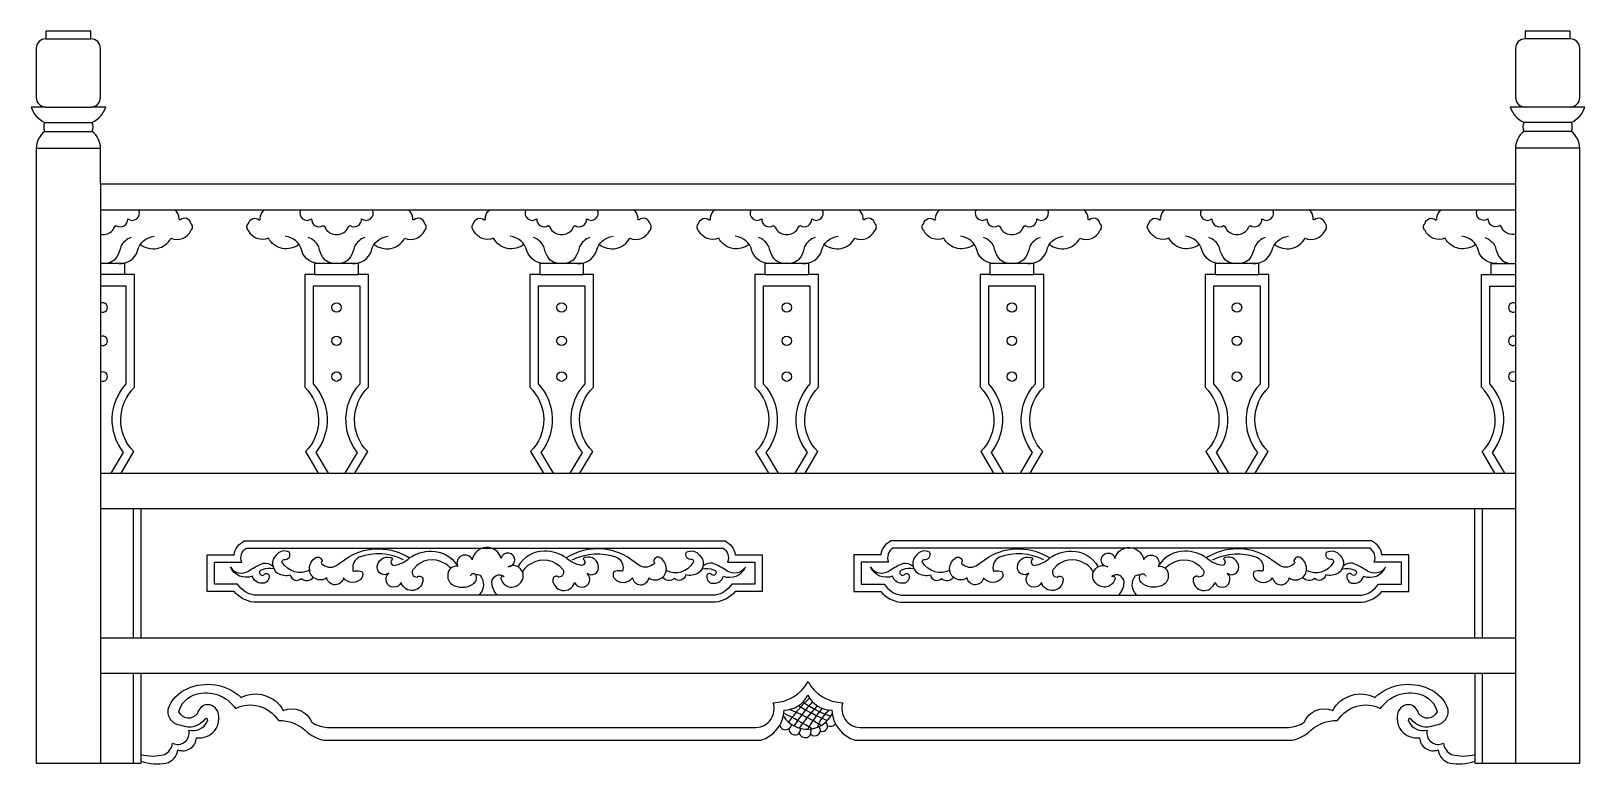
# Model space of a CAD drawing. Header units: metres. Extents: x 2937 to 5353, y 1412 to 2551.
import ezdxf

# ---------------------------------------------------------------- set-up
doc = ezdxf.new("R2010")
doc.units = ezdxf.units.M
for name, color, linetype in [('3', 3, 'Continuous'), ('4', 4, 'Continuous'), ('7', 7, 'Continuous')]:
    doc.layers.add(name, color=color, linetype=linetype)

msp = doc.modelspace()

# ---------------------------------------------------------------- linework, layer by layer
at = {"layer": '3'}
for p, q in [((2958.18, 2409.07), (3032.55, 2409.07)), ((2958.18, 2395.07), (3032.55, 2395.07)), ((5332.55, 2409.07), (5258.18, 2409.07)), ((5332.55, 2395.07), (5258.18, 2395.07)), ((3096.37, 1608.07), (3096.37, 1809.07)), ((3108.37, 1608.07), (3108.37, 1809.07)), ((5182.37, 1608.07), (5182.37, 1809.07)), ((5194.37, 1608.07), (5194.37, 1809.07)), ((3096.37, 1413.07), (3096.37, 1553.07)), ((3108.37, 1426.72), (3108.37, 1553.07)), ((5182.37, 1553.07), (5182.37, 1426.72)), ((5194.37, 1413.07), (5194.37, 1553.07))]:
    msp.add_line(p, q, dxfattribs=at)
for points in [[(3045.37, 2235.18, 0.04), (3048.9, 2234.89, 0.23), (3065.56, 2243.02, -0.21), (3069.77, 2248.91, 0.62), (3087.73, 2259.28, 0.8), (3104.66, 2273.07)], [(3356.59, 2273.07, 0.8), (3373.51, 2259.28, 0.62), (3391.48, 2248.91, -0.21), (3395.69, 2243.02, 0.23), (3412.35, 2234.89, 0.23), (3429.01, 2243.02, -0.21), (3433.22, 2248.91, 0.62), (3451.18, 2259.28, 0.8), (3468.1, 2273.07)], [(3706.59, 2273.07, 0.8), (3723.51, 2259.28, 0.62), (3741.48, 2248.91, -0.21), (3745.69, 2243.02, 0.23), (3762.35, 2234.89, 0.23), (3779.01, 2243.02, -0.21), (3783.22, 2248.91, 0.62), (3801.18, 2259.28, 0.8), (3818.1, 2273.07)], [(4056.59, 2273.07, 0.8), (4073.51, 2259.28, 0.62), (4091.48, 2248.91, -0.21), (4095.69, 2243.02, 0.23), (4112.35, 2234.89, 0.23), (4129.01, 2243.02, -0.21), (4133.22, 2248.91, 0.62), (4151.18, 2259.28, 0.8), (4168.1, 2273.07)], [(4406.59, 2273.07, 0.8), (4423.51, 2259.28, 0.62), (4441.48, 2248.91, -0.21), (4445.69, 2243.02, 0.23), (4462.35, 2234.89, 0.23), (4479.01, 2243.02, -0.21), (4483.22, 2248.91, 0.62), (4501.18, 2259.28, 0.8), (4518.1, 2273.07)], [(4756.59, 2273.07, 0.8), (4773.51, 2259.28, 0.62), (4791.48, 2248.91, -0.21), (4795.69, 2243.02, 0.23), (4812.35, 2234.89, 0.23), (4829.01, 2243.02, -0.21), (4833.22, 2248.91, 0.62), (4851.18, 2259.28, 0.8), (4868.1, 2273.07)], [(5245.37, 2235.18, -0.04), (5241.83, 2234.89, -0.23), (5225.17, 2243.02, 0.21), (5220.96, 2248.91, -0.62), (5203, 2259.28, -0.8), (5186.07, 2273.07)], [(3092.9, 2230.26, 0.19), (3076.69, 2216.03, -0.09), (3070.55, 2200.32, -0.33), (3048.9, 2190.29, -0.04), (3045.37, 2189.91, -0.04)], [(3456.34, 2230.26, 0.19), (3440.13, 2216.03, -0.09), (3433.99, 2200.32, -0.33), (3412.35, 2190.29, -0.33), (3390.7, 2200.32, -0.09), (3384.56, 2216.03, 0.19), (3368.35, 2230.26)], [(3806.34, 2230.26, 0.19), (3790.13, 2216.03, -0.09), (3783.99, 2200.32, -0.33), (3762.35, 2190.29, -0.33), (3740.7, 2200.32, -0.09), (3734.56, 2216.03, 0.19), (3718.35, 2230.26)], [(4156.34, 2230.26, 0.19), (4140.13, 2216.03, -0.09), (4133.99, 2200.32, -0.33), (4112.35, 2190.29, -0.33), (4090.7, 2200.32, -0.09), (4084.56, 2216.03, 0.19), (4068.35, 2230.26)], [(4506.34, 2230.26, 0.19), (4490.13, 2216.03, -0.09), (4483.99, 2200.32, -0.33), (4462.35, 2190.29, -0.33), (4440.7, 2200.32, -0.09), (4434.56, 2216.03, 0.19), (4418.35, 2230.26)], [(4856.34, 2230.26, 0.19), (4840.13, 2216.03, -0.09), (4833.99, 2200.32, -0.33), (4812.35, 2190.29, -0.33), (4790.7, 2200.32, -0.09), (4784.56, 2216.03, 0.19), (4768.35, 2230.26)], [(5197.83, 2230.26, -0.19), (5214.04, 2216.03, 0.09), (5220.19, 2200.32, 0.33), (5241.83, 2190.29, 0.04), (5245.37, 2189.91, 0.04)], [(3062.1, 1864.07), (3081.24, 1895.92, -0.37), (3085.41, 2002.71), (3085.41, 2154.71), (3045.37, 2154.71)], [(3425.55, 1864.07), (3444.68, 1895.92, -0.37), (3448.85, 2002.71), (3448.85, 2154.71), (3375.84, 2154.71), (3375.84, 2002.71, -0.37), (3380.01, 1895.92), (3399.15, 1864.07)], [(3775.55, 1864.07), (3794.68, 1895.92, -0.37), (3798.85, 2002.71), (3798.85, 2154.71), (3725.84, 2154.71), (3725.84, 2002.71, -0.37), (3730.01, 1895.92), (3749.15, 1864.07)], [(4125.55, 1864.07), (4144.68, 1895.92, -0.37), (4148.85, 2002.71), (4148.85, 2154.71), (4075.84, 2154.71), (4075.84, 2002.71, -0.37), (4080.01, 1895.92), (4099.15, 1864.07)], [(4475.55, 1864.07), (4494.68, 1895.92, -0.37), (4498.85, 2002.71), (4498.85, 2154.71), (4425.84, 2154.71), (4425.84, 2002.71, -0.37), (4430.01, 1895.92), (4449.15, 1864.07)], [(4825.55, 1864.07), (4844.68, 1895.92, -0.37), (4848.85, 2002.71), (4848.85, 2154.71), (4775.84, 2154.71), (4775.84, 2002.71, -0.37), (4780.01, 1895.92), (4799.15, 1864.07)], [(5228.63, 1864.07), (5209.49, 1895.92, 0.37), (5205.32, 2002.71), (5205.32, 2154.71), (5245.37, 2154.71)], [(3371.11, 1713.25, -0.4), (3327.87, 1725.51, -0.54), (3330.5, 1729.59, 0.63), (3338.98, 1741.26, 0.36), (3318.53, 1736.59, 0.48), (3320.57, 1708.58, 0.21), (3340.44, 1705.95, 0.62), (3357.68, 1700.12, 0.45), (3376.08, 1702.16, 0.45)], [(3516.42, 1729.24, 0.21), (3447.52, 1733.12, 0.35), (3437.82, 1714.05, 0.77), (3441.05, 1712.12, -0.11), (3451.4, 1711.15, -0.32), (3451.73, 1701.45, -0.51), (3422.94, 1701.45, -0.85), (3397.38, 1701.13, -0.62), (3370.21, 1715.67, -0.25), (3380.24, 1732.79, -0.55), (3389.94, 1726.66, 0.58), (3389.3, 1723.1, 0.32), (3411.29, 1719.87), (3431.35, 1734.09, -0.28), (3525.81, 1732.15)], [(3589.8, 1716.07, 0.11), (3580.05, 1723.73, 0.39), (3532.31, 1715.2, 0.7), (3537.62, 1702.39, -0.59), (3546.69, 1698.96, -0.88), (3512.92, 1693.96, -1.25), (3493.53, 1708.33, -0.65), (3475.71, 1717.7, -0.5), (3496.04, 1733, -0.37), (3499.48, 1730.19, 0.76), (3502.13, 1720.61, 0.15), (3525.81, 1732.15, -0.16), (3559.92, 1742.68, -0.25), (3599.53, 1721.24)], [(3662.35, 1674.55, -0.21), (3654.01, 1694.06, -0.65), (3673.07, 1703.25, 0.87), (3668.47, 1698.66, 0.57), (3696.74, 1692.09, 0.92), (3678.99, 1718.36, 2.04), (3668.18, 1731.48, 0.8), (3623.41, 1729.46, 0.99), (3600.65, 1719.1, 0.45), (3585.47, 1707.23, 0.32), (3592.05, 1691.06, 0.3), (3624.17, 1691.63, 0.44), (3628.73, 1705.83, 0.58), (3620.12, 1703.76)], [(3701.7, 1709.96, -0.17), (3715.28, 1723.73, -0.39), (3763.03, 1715.2, -0.7), (3757.72, 1702.39, 0.59), (3748.65, 1698.96, 0.88), (3782.42, 1693.96, 1.25), (3801.8, 1708.33, 0.65), (3819.63, 1717.7, 0.5), (3799.3, 1733, 0.37), (3795.86, 1730.19, -0.76), (3793.21, 1720.61, -0.15), (3769.53, 1732.15, 0.16), (3735.42, 1742.68, 0.27), (3694.16, 1718.56)], [(3778.91, 1729.24, -0.21), (3847.82, 1733.12, -0.35), (3857.52, 1714.05, -0.77), (3854.29, 1712.12, 0.11), (3843.93, 1711.15, 0.32), (3843.61, 1701.45, 0.51), (3872.4, 1701.45, 0.85), (3897.96, 1701.13, 0.62), (3925.13, 1715.67, 0.25), (3915.1, 1732.79, 0.55), (3905.4, 1726.66, -0.58), (3906.04, 1723.1, -0.32), (3884.05, 1719.87), (3863.99, 1734.09, 0.28), (3769.53, 1732.15)], [(3924.22, 1713.25, 0.4), (3967.46, 1725.51, 0.54), (3964.83, 1729.59, -0.63), (3956.36, 1741.26, -0.36), (3976.81, 1736.59, -0.48), (3974.77, 1708.58, -0.21), (3954.9, 1705.95, -0.62), (3937.66, 1700.12, -0.45), (3919.26, 1702.16, -0.45)], [(4366.51, 1713.25, -0.4), (4323.27, 1725.51, -0.54), (4325.9, 1729.59, 0.63), (4334.37, 1741.26, 0.36), (4313.92, 1736.59, 0.48), (4315.96, 1708.58, 0.21), (4335.83, 1705.95, 0.62), (4353.07, 1700.12, 0.45), (4371.47, 1702.16, 0.45)], [(4511.82, 1729.24, 0.21), (4442.91, 1733.12, 0.35), (4433.21, 1714.05, 0.77), (4436.44, 1712.12, -0.11), (4446.8, 1711.15, -0.32), (4447.12, 1701.45, -0.51), (4418.33, 1701.45, -0.85), (4392.77, 1701.13, -0.62), (4365.6, 1715.67, -0.25), (4375.63, 1732.79, -0.55), (4385.33, 1726.66, 0.58), (4384.69, 1723.1, 0.32), (4406.68, 1719.87), (4426.74, 1734.09, -0.28), (4521.2, 1732.15)], [(4589.04, 1709.96, 0.17), (4575.45, 1723.73, 0.39), (4527.7, 1715.2, 0.7), (4533.01, 1702.39, -0.59), (4542.08, 1698.96, -0.88), (4508.31, 1693.96, -1.25), (4488.93, 1708.33, -0.65), (4471.1, 1717.7, -0.5), (4491.43, 1733, -0.37), (4494.87, 1730.19, 0.76), (4497.52, 1720.61, 0.15), (4521.2, 1732.15, -0.16), (4555.31, 1742.68, -0.27), (4596.57, 1718.56)], [(4628.38, 1674.55, 0.21), (4636.72, 1694.06, 0.65), (4617.66, 1703.25, -0.87), (4622.26, 1698.66, -0.57), (4593.99, 1692.09, -0.92), (4611.74, 1718.36, -2.04), (4622.55, 1731.48, -0.8), (4667.32, 1729.46, -0.99), (4690.08, 1719.1, -0.45), (4705.26, 1707.23, -0.32), (4698.68, 1691.06, -0.3), (4666.56, 1691.63, -0.44), (4662, 1705.83, -0.58), (4670.61, 1703.76)], [(4700.93, 1716.07, -0.11), (4710.68, 1723.73, -0.39), (4758.43, 1715.2, -0.7), (4753.11, 1702.39, 0.59), (4744.04, 1698.96, 0.88), (4777.81, 1693.96, 1.25), (4797.2, 1708.33, 0.65), (4815.02, 1717.7, 0.5), (4794.7, 1733, 0.37), (4791.26, 1730.19, -0.76), (4788.6, 1720.61, -0.15), (4764.93, 1732.15, 0.16), (4730.81, 1742.68, 0.25), (4691.2, 1721.24)], [(4774.31, 1729.24, -0.21), (4843.21, 1733.12, -0.35), (4852.91, 1714.05, -0.77), (4849.68, 1712.12, 0.11), (4839.33, 1711.15, 0.32), (4839, 1701.45, 0.51), (4867.79, 1701.45, 0.85), (4893.35, 1701.13, 0.62), (4920.52, 1715.67, 0.25), (4910.49, 1732.79, 0.55), (4900.79, 1726.66, -0.58), (4901.44, 1723.1, -0.32), (4879.44, 1719.87), (4859.38, 1734.09, 0.28), (4764.93, 1732.15)], [(4919.62, 1713.25, 0.4), (4962.86, 1725.51, 0.54), (4960.23, 1729.59, -0.63), (4951.75, 1741.26, -0.36), (4972.21, 1736.59, -0.48), (4970.16, 1708.58, -0.21), (4950.29, 1705.95, -0.62), (4933.06, 1700.12, -0.45), (4914.65, 1702.16, -0.45)], [(3314.8, 1715.15, 0.16), (3296.7, 1713.58, 1.56), (3300.37, 1706.76, -0.7), (3307.46, 1703.35, -0.48), (3295.91, 1692.87, -0.35), (3281.48, 1703.88, -0.4), (3247.37, 1717.77, 0.42), (3275.44, 1711.74, -0.06), (3298.27, 1723.8, -0.19), (3312.7, 1720.13)], [(3980.54, 1715.15, -0.16), (3998.64, 1713.58, -1.56), (3994.97, 1706.76, 0.7), (3987.88, 1703.35, 0.48), (3999.43, 1692.87, 0.35), (4013.86, 1703.88, 0.4), (4047.97, 1717.77, -0.42), (4019.9, 1711.74, 0.06), (3997.07, 1723.8, 0.19), (3982.64, 1720.13)], [(4310.2, 1715.15, 0.16), (4292.09, 1713.58, 1.56), (4295.76, 1706.76, -0.7), (4302.85, 1703.35, -0.48), (4291.3, 1692.87, -0.35), (4276.87, 1703.88, -0.4), (4242.76, 1717.77, 0.42), (4270.84, 1711.74, -0.06), (4293.66, 1723.8, -0.19), (4308.1, 1720.13)], [(4975.93, 1715.15, -0.16), (4994.03, 1713.58, -1.56), (4990.36, 1706.76, 0.7), (4983.28, 1703.35, 0.48), (4994.82, 1692.87, 0.35), (5009.25, 1703.88, 0.4), (5043.36, 1717.77, -0.42), (5015.29, 1711.74, 0.06), (4992.46, 1723.8, 0.19), (4978.03, 1720.13)], [(3634.15, 1674.55, 0.4), (3636, 1704.66, 0.17), (3628.73, 1705.83)], [(4656.58, 1674.55, -0.4), (4654.73, 1704.66, -0.17), (4662, 1705.83)], [(3045.37, 1413.07), (3108.37, 1413.07), (3108.37, 1426.72, 0.13), (3144.69, 1426.57, 0.26), (3157.45, 1444.09, 0.65), (3182.56, 1464.4, 0.36), (3211.26, 1477.93, 0.87), (3208.07, 1482.31, -0.37), (3170.6, 1471.96, -0.44), (3150.67, 1497.04, -0.22), (3180.17, 1528.9, -0.3), (3263.88, 1515.47, -0.4), (3329.58, 1495.26, -0.41), (3374.09, 1476.67, 0.14), (3398.37, 1468.69), (4064.51, 1468.69, 0.51), (4091.12, 1507, 0.27), (4145.37, 1540.13, 0.27), (4199.61, 1507, 0.51), (4226.22, 1468.69), (4892.36, 1468.69, 0.14), (4916.64, 1476.67, -0.41), (4961.16, 1495.26, -0.4), (5026.85, 1515.47, -0.3), (5110.56, 1528.9, -0.22), (5140.06, 1497.04, -0.44), (5120.13, 1471.96, -0.37), (5082.66, 1482.31, 0.87), (5079.47, 1477.93, 0.36), (5108.17, 1464.4, 0.65), (5133.28, 1444.09, 0.26), (5146.04, 1426.57, 0.13), (5182.37, 1426.72), (5182.37, 1413.07), (5245.37, 1413.07)]]:
    msp.add_lwpolyline(points, format="xyb", dxfattribs=at)
for points in [[(4032.35, 1680.15, -0.19), (4001.77, 1663.34), (3283.51, 1663.34, -0.19), (3252.93, 1680.15), (3211.34, 1680.15), (3211.34, 1736.98), (3252.93, 1736.98, -0.24), (3268.95, 1758.59), (4016.33, 1758.59, -0.24), (4032.35, 1736.98), (4073.94, 1736.98), (4073.94, 1680.15)], [(4026.71, 1691.36, -0.22), (4000.96, 1674.55), (3284.32, 1674.55, -0.22), (3258.57, 1691.36), (3222.54, 1691.36), (3222.54, 1725.78), (3264.88, 1725.78, -0.35), (3271.91, 1747.39), (4013.37, 1747.39, -0.35), (4020.4, 1725.78), (4062.74, 1725.78), (4062.74, 1691.36)], [(4258.38, 1680.15, 0.19), (4288.96, 1663.34), (5007.22, 1663.34, 0.19), (5037.8, 1680.15), (5079.4, 1680.15), (5079.4, 1736.98), (5037.8, 1736.98, 0.24), (5021.78, 1758.59), (4274.4, 1758.59, 0.24), (4258.38, 1736.98), (4216.79, 1736.98), (4216.79, 1680.15)], [(4264.02, 1691.36, 0.22), (4289.77, 1674.55), (5006.41, 1674.55, 0.22), (5032.16, 1691.36), (5068.19, 1691.36), (5068.19, 1725.78), (5025.85, 1725.78, 0.35), (5018.83, 1747.39), (4277.36, 1747.39, 0.35), (4270.33, 1725.78), (4227.99, 1725.78), (4227.99, 1691.36)]]:
    msp.add_lwpolyline(points, format="xyb", close=True, dxfattribs=at)
for centre in [(3412.35, 2121.43), (3762.35, 2121.43), (4112.35, 2121.43), (4462.35, 2121.43), (4812.35, 2121.43), (3412.35, 2069.64), (3762.35, 2069.64), (4112.35, 2069.64), (4462.35, 2069.64), (4812.35, 2069.64), (3412.35, 2013.94), (3762.35, 2013.94), (4112.35, 2013.94), (4462.35, 2013.94), (4812.35, 2013.94)]:
    msp.add_circle(centre, 7.33, dxfattribs=at)
for centre, radius, start, end in [((3048.9, 2121.43), 7.33, 241.15, 118.85), ((5241.83, 2121.43), 7.33, 61.15, 298.85), ((3048.9, 2069.64), 7.33, 241.15, 118.85), ((5241.83, 2069.64), 7.33, 61.15, 298.85), ((3048.9, 2013.94), 7.33, 241.15, 118.85), ((5241.83, 2013.94), 7.33, 61.15, 298.85), ((4372.84, 1282.79), 322.94, 134.14, 143), ((4331.33, 1339.87), 245.77, 136.65, 147.72), ((4366.97, 1905.9), 467.68, 239.64, 245.82), ((4422.74, 1259.63), 357.96, 137.27, 144.44), ((4244.81, 1662.81), 188.11, 235.29, 250.07), ((4342.34, 1354.06), 227.01, 140.45, 150.47), ((4144.08, 1509.43), 43.47, 211.97, 333.15), ((3756.12, 793.22), 781.32, 59.54, 63.23), ((4006.77, 1217.44), 299.89, 57.99, 68.52), ((4210.67, 1453.55), 52.93, 127.05, 163.03), ((4167.66, 1470.72), 8.24, 247.61, 49.5), ((4180.02, 1481.31), 10.89, 247.7, 318.31), ((4110.3, 1473.85), 8.78, 189.63, 297.19), ((4107.77, 1478.01), 13.65, 298.67, 338.2), ((4125.42, 1466.62), 9.62, 177.89, 292.74), ((4121.1, 1467.74), 12.82, 308.83, 357.41), ((4141.47, 1463.63), 10.72, 199.52, 296.57), ((4140.72, 1461.74), 9.48, 305.77, 28.31), ((4155.89, 1464.31), 8.72, 223.4, 41.04)]:
    msp.add_arc(centre, radius, start, end, dxfattribs=at)
at = {"layer": '4'}
for p, q in [((3045.37, 2313.07), (3045.37, 1413.07)), ((5245.37, 2313.07), (5245.37, 1413.07))]:
    msp.add_line(p, q, dxfattribs=at)
for points in [[(5245.37, 1413.07), (5345.37, 1413.07), (5345.37, 2369.07, 0.22), (5332.55, 2395.07, 0.16), (5332.55, 2409.07, 0.2), (5353.37, 2433.07), (5345.37, 2433.07), (5330.37, 2433.07, 0.41), (5345.37, 2448.07), (5345.37, 2524.07, 0.41), (5330.37, 2539.07), (5330.37, 2551.07), (5260.37, 2551.07), (5260.37, 2539.07, 0.41), (5245.37, 2524.07), (5245.37, 2448.07, 0.41), (5260.37, 2433.07), (5245.37, 2433.07), (5237.37, 2433.07, 0.2), (5258.18, 2409.07, 0.16), (5258.18, 2395.07, 0.22), (5245.37, 2369.07), (5245.37, 2313.07), (3045.37, 2313.07), (3045.37, 2369.07, 0.22), (3032.55, 2395.07, 0.16), (3032.55, 2409.07, 0.2), (3053.37, 2433.07), (3045.37, 2433.07), (3030.37, 2433.07, 0.41), (3045.37, 2448.07), (3045.37, 2524.07, 0.41), (3030.37, 2539.07), (3030.37, 2551.07), (2960.37, 2551.07), (2960.37, 2539.07, 0.41), (2945.37, 2524.07), (2945.37, 2448.07, 0.41), (2960.37, 2433.07), (2945.37, 2433.07), (2937.37, 2433.07, 0.2), (2958.18, 2409.07, 0.16), (2958.18, 2395.07, 0.22), (2945.37, 2369.07), (2945.37, 1413.07), (3045.37, 1413.07)], [(3108.37, 1416.16, 0.12), (3147.63, 1413.07, 0.3), (3165.73, 1433.81, 0.51), (3194.55, 1452.78, 0.57), (3227.57, 1493.37, 0.4), (3205.23, 1502.88, 0.21), (3195.71, 1489.76, -0.56), (3167.14, 1492.71, -0.28), (3194.07, 1520.26, -0.33), (3255.15, 1497.96, -0.39), (3321.82, 1479.59, -0.21), (3368.18, 1460.05, 0.12), (3392.94, 1448.78), (4071.79, 1448.78, 0.32), (4108.49, 1495.59, 0.28), (4145.19, 1518.76, 0.28), (4182.24, 1495.59, 0.32), (4218.94, 1448.78), (4897.79, 1448.78, 0.12), (4922.55, 1460.05, -0.21), (4968.91, 1479.59, -0.39), (5035.58, 1497.96, -0.33), (5096.66, 1520.26, -0.28), (5123.59, 1492.71, -0.56), (5095.02, 1489.76, 0.21), (5085.5, 1502.88, 0.4), (5063.17, 1493.37, 0.57), (5096.18, 1452.78, 0.51), (5125, 1433.81, 0.3), (5143.1, 1413.07, 0.12), (5182.37, 1416.16)]]:
    msp.add_lwpolyline(points, format="xyb", dxfattribs=at)
at = {"layer": '7'}
for p, q in [((2960.37, 2539.07), (3030.37, 2539.07)), ((5330.37, 2539.07), (5260.37, 2539.07)), ((2960.37, 2433.07), (3030.37, 2433.07)), ((5330.37, 2433.07), (5260.37, 2433.07)), ((2945.37, 2369.07), (3045.37, 2369.07)), ((5345.37, 2369.07), (5245.37, 2369.07)), ((3045.37, 2273.07), (5245.37, 2273.07)), ((3083.01, 2172.71), (3045.37, 2172.71)), ((3378.23, 2172.71), (3446.46, 2172.71)), ((3728.23, 2172.71), (3796.46, 2172.71)), ((4078.23, 2172.71), (4146.46, 2172.71)), ((4428.23, 2172.71), (4496.46, 2172.71)), ((4778.23, 2172.71), (4846.46, 2172.71)), ((5207.72, 2172.71), (5245.37, 2172.71)), ((3045.37, 1864.07), (5245.37, 1864.07)), ((3045.37, 1809.07), (5245.37, 1809.07)), ((3045.37, 1608.07), (5245.37, 1608.07)), ((3045.37, 1553.07), (5245.37, 1553.07))]:
    msp.add_line(p, q, dxfattribs=at)
for points in [[(3107.51, 2219.56, 0.47), (3154.73, 2229.15, 0.4), (3185.91, 2241.16, 0.44), (3185.88, 2252.09, 0.58), (3169.46, 2257.56, -0.72), (3167.63, 2260.29, 0.21), (3160.83, 2273.07)], [(3353.74, 2219.56, -0.47), (3306.52, 2229.15, -0.4), (3275.34, 2241.16, -0.44), (3275.37, 2252.09, -0.58), (3291.79, 2257.56, 0.72), (3293.61, 2260.29, -0.21), (3300.41, 2273.07)], [(3470.95, 2219.56, 0.47), (3518.17, 2229.15, 0.4), (3549.35, 2241.16, 0.44), (3549.32, 2252.09, 0.58), (3532.9, 2257.56, -0.72), (3531.08, 2260.29, 0.21), (3524.28, 2273.07)], [(3703.74, 2219.56, -0.47), (3656.52, 2229.15, -0.4), (3625.34, 2241.16, -0.44), (3625.37, 2252.09, -0.58), (3641.79, 2257.56, 0.72), (3643.61, 2260.29, -0.21), (3650.41, 2273.07)], [(3820.95, 2219.56, 0.47), (3868.17, 2229.15, 0.4), (3899.35, 2241.16, 0.44), (3899.32, 2252.09, 0.58), (3882.9, 2257.56, -0.72), (3881.08, 2260.29, 0.21), (3874.28, 2273.07)], [(4053.74, 2219.56, -0.47), (4006.52, 2229.15, -0.4), (3975.34, 2241.16, -0.44), (3975.37, 2252.09, -0.58), (3991.79, 2257.56, 0.72), (3993.61, 2260.29, -0.21), (4000.41, 2273.07)], [(4170.95, 2219.56, 0.47), (4218.17, 2229.15, 0.4), (4249.35, 2241.16, 0.44), (4249.32, 2252.09, 0.58), (4232.9, 2257.56, -0.72), (4231.08, 2260.29, 0.21), (4224.28, 2273.07)], [(4403.74, 2219.56, -0.47), (4356.52, 2229.15, -0.4), (4325.34, 2241.16, -0.44), (4325.37, 2252.09, -0.58), (4341.79, 2257.56, 0.72), (4343.61, 2260.29, -0.21), (4350.41, 2273.07)], [(4520.95, 2219.56, 0.47), (4568.17, 2229.15, 0.4), (4599.35, 2241.16, 0.44), (4599.32, 2252.09, 0.58), (4582.9, 2257.56, -0.72), (4581.08, 2260.29, 0.21), (4574.28, 2273.07)], [(4753.74, 2219.56, -0.47), (4706.52, 2229.15, -0.4), (4675.34, 2241.16, -0.44), (4675.37, 2252.09, -0.58), (4691.79, 2257.56, 0.72), (4693.61, 2260.29, -0.21), (4700.41, 2273.07)], [(4870.95, 2219.56, 0.47), (4918.17, 2229.15, 0.4), (4949.35, 2241.16, 0.44), (4949.32, 2252.09, 0.58), (4932.9, 2257.56, -0.72), (4931.08, 2260.29, 0.21), (4924.28, 2273.07)], [(5183.22, 2219.56, -0.47), (5136, 2229.15, -0.4), (5104.82, 2241.16, -0.44), (5104.85, 2252.09, -0.58), (5121.27, 2257.56, 0.72), (5123.1, 2260.29, -0.21), (5129.9, 2273.07)], [(3073.66, 2189.56, 0.34), (3103.06, 2209.58, -0.32), (3128.89, 2232.27)], [(3387.59, 2189.56, -0.34), (3358.19, 2209.58, 0.32), (3332.35, 2232.27)], [(3437.11, 2189.56, 0.34), (3466.5, 2209.58, -0.32), (3492.34, 2232.27)], [(3737.59, 2189.56, -0.34), (3708.19, 2209.58, 0.32), (3682.35, 2232.27)], [(3787.11, 2189.56, 0.34), (3816.5, 2209.58, -0.32), (3842.34, 2232.27)], [(4087.59, 2189.56, -0.34), (4058.19, 2209.58, 0.32), (4032.35, 2232.27)], [(4137.11, 2189.56, 0.34), (4166.5, 2209.58, -0.32), (4192.34, 2232.27)], [(4437.59, 2189.56, -0.34), (4408.19, 2209.58, 0.32), (4382.35, 2232.27)], [(4487.11, 2189.56, 0.34), (4516.5, 2209.58, -0.32), (4542.34, 2232.27)], [(4787.59, 2189.56, -0.34), (4758.19, 2209.58, 0.32), (4732.35, 2232.27)], [(4837.11, 2189.56, 0.34), (4866.5, 2209.58, -0.32), (4892.34, 2232.27)], [(5217.07, 2189.56, -0.34), (5187.67, 2209.58, 0.32), (5161.84, 2232.27)], [(3077.27, 1864.07), (3097.28, 1897.39, -0.42), (3098.41, 1997.4), (3098.41, 2172.71), (3083.01, 2172.71), (3083.01, 2189.56), (3045.37, 2189.56)], [(3440.71, 1864.07), (3460.73, 1897.39, -0.42), (3461.85, 1997.4), (3461.85, 2172.71), (3446.46, 2172.71), (3446.46, 2189.56), (3378.23, 2189.56), (3378.23, 2172.71), (3362.84, 2172.71), (3362.84, 1997.4, -0.42), (3363.97, 1897.39), (3383.98, 1864.07)], [(3790.71, 1864.07), (3810.73, 1897.39, -0.42), (3811.85, 1997.4), (3811.85, 2172.71), (3796.46, 2172.71), (3796.46, 2189.56), (3728.23, 2189.56), (3728.23, 2172.71), (3712.84, 2172.71), (3712.84, 1997.4, -0.42), (3713.97, 1897.39), (3733.98, 1864.07)], [(4140.71, 1864.07), (4160.73, 1897.39, -0.42), (4161.85, 1997.4), (4161.85, 2172.71), (4146.46, 2172.71), (4146.46, 2189.56), (4078.23, 2189.56), (4078.23, 2172.71), (4062.84, 2172.71), (4062.84, 1997.4, -0.42), (4063.97, 1897.39), (4083.98, 1864.07)], [(4490.71, 1864.07), (4510.73, 1897.39, -0.42), (4511.85, 1997.4), (4511.85, 2172.71), (4496.46, 2172.71), (4496.46, 2189.56), (4428.23, 2189.56), (4428.23, 2172.71), (4412.84, 2172.71), (4412.84, 1997.4, -0.42), (4413.97, 1897.39), (4433.98, 1864.07)], [(4840.71, 1864.07), (4860.73, 1897.39, -0.42), (4861.85, 1997.4), (4861.85, 2172.71), (4846.46, 2172.71), (4846.46, 2189.56), (4778.23, 2189.56), (4778.23, 2172.71), (4762.84, 2172.71), (4762.84, 1997.4, -0.42), (4763.97, 1897.39), (4783.98, 1864.07)], [(5213.46, 1864.07), (5193.45, 1897.39, 0.42), (5192.32, 1997.4), (5192.32, 2172.71), (5207.72, 2172.71), (5207.72, 2189.56), (5245.37, 2189.56)]]:
    msp.add_lwpolyline(points, format="xyb", dxfattribs=at)

doc.saveas('drawing.dxf')
